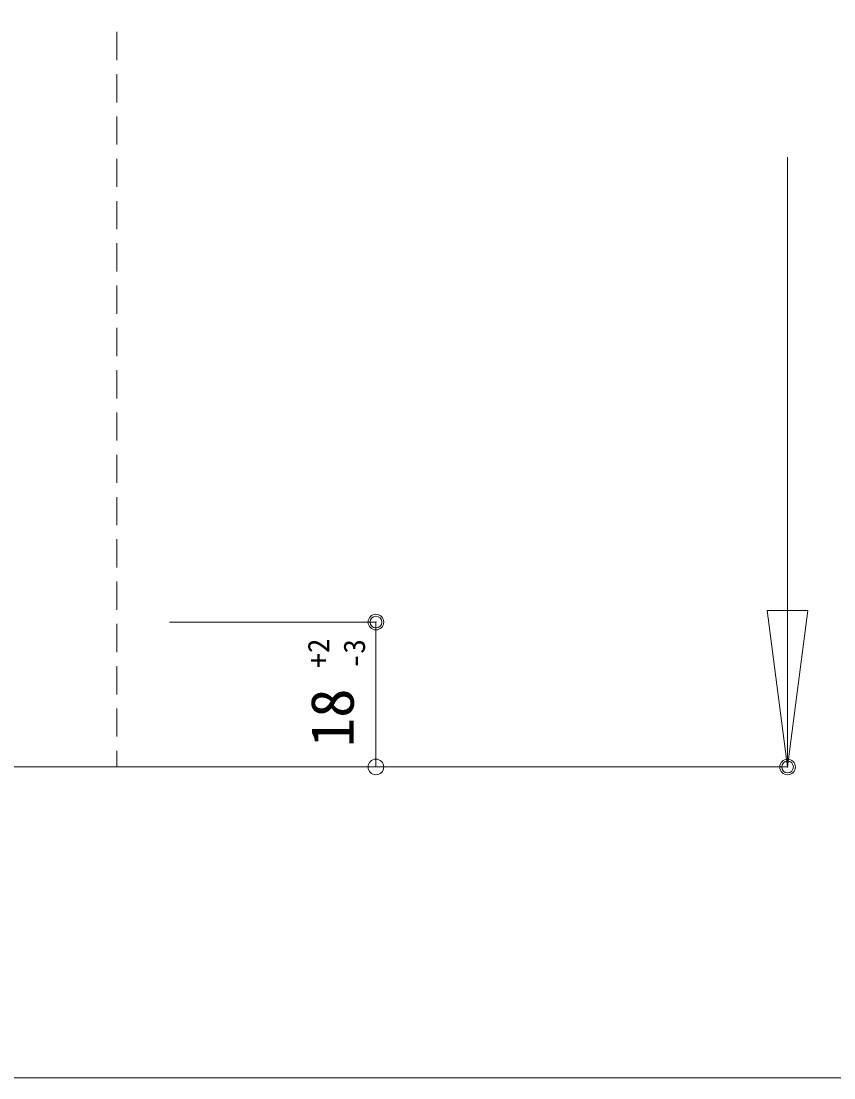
# Model space of a CAD drawing. Units: millimetres on the paper, enlarged 5 times, with parts at other scales. Extents: x -992 to 1008, y -685 to 700.
# Drawn here: x -181.5 to -8.5, y -26.2 to 198.7 of the extents above; entities that cross this region are included whole.
import ezdxf
from ezdxf.enums import TextEntityAlignment as Align

# ---------------------------------------------------------------- set-up
doc = ezdxf.new("R2010")
doc.units = ezdxf.units.MM
doc.header["$LTSCALE"] = 5
doc.header["$PDMODE"] = 32
doc.header["$PDSIZE"] = 2.5
doc.linetypes.add('DASHED1', pattern=[1.8, 1.2, -0.6])
for name, color, linetype, lineweight in [('1-0_H-SYM', 7, 'Continuous', 20), ('1-1_0', 7, 'Continuous', 20), ('2-0_18', 7, 'Continuous', 18)]:
    doc.layers.add(name, color=color, linetype=linetype, lineweight=lineweight)
doc.styles.add('ＭＳ ゴシック', font='')
doc.styles.get('ＭＳ ゴシック').set_extended_font_data('MS Gothic')

msp = doc.modelspace()

# ---------------------------------------------------------------- linework, layer by layer
at = {"layer": '1-0_H-SYM'}
msp.add_lwpolyline([(197.5, -26.25), (-967.5, -26.25), (-967.5, 675)], dxfattribs=at)
at = {"layer": '1-1_0'}
msp.add_lwpolyline([(197.5, -26.25), (-967.5, -26.25), (-967.5, 675)], dxfattribs=at)
at = {"layer": '2-0_18', "linetype": 'DASHED1', "lineweight": 20}
msp.add_line((-161.117, 196.379), (-161.117, 39.92), dxfattribs=at)
at = {"layer": '2-0_18', "color": 4}
for p, q in [((-18.327, 169.697), (-18.327, 39.92)), ((-22.66, 73.252), (-13.994, 73.252)), ((-18.327, 39.919), (-22.66, 73.252)), ((-13.994, 73.252), (-18.327, 39.919)), ((-149.849, 39.92), (-18.327, 39.92))]:
    msp.add_line(p, q, dxfattribs=at)
at = {"layer": '2-0_18', "lineweight": 20}
msp.add_line((-351.117, 39.92), (-144.651, 39.92), dxfattribs=at)
at = {"layer": '2-0_18', "color": 4}
msp.add_lwpolyline([(-149.849, 70.753), (-105.943, 70.753), (-105.943, 39.92)], dxfattribs=at)
for centre in [(-105.943, 70.753), (-105.943, 39.92), (-18.327, 39.92)]:
    msp.add_circle(centre, 1.667, dxfattribs=at)
msp.add_point((-105.943, 70.753), dxfattribs=at)
at = {"layer": '2-0_18', "color": 5}
for p in [(-105.943, 70.753), (-18.327, 39.92)]:
    msp.add_point(p, dxfattribs=at)

# ---------------------------------------------------------------- texts
at = {"layer": '2-0_18', "style": 'ＭＳ ゴシック'}
for s, height, p in [('+2', 4.582, (-114.496, 61.02)), ('-3', 4.582, (-106.885, 60.914)), ('18', 9.164, (-107.927, 44.159))]:
    msp.add_text(s, height=height, rotation=90, dxfattribs=at).set_placement(p, align=Align.BOTTOM_LEFT)

doc.saveas('drawing.dxf')
